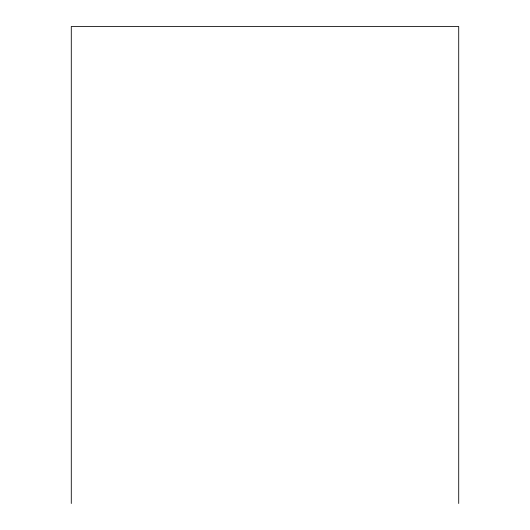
<?xml version="1.0" encoding="UTF-8"?>
<svg xmlns="http://www.w3.org/2000/svg" width="530" height="530" viewBox="0 0 530 530"><rect width="100%" height="100%" fill="white"/><g stroke="black" fill="none" stroke-linecap="round" stroke-linejoin="round"><path stroke-width="0.79" d="M458.715 503.5L458.715 26.5L71.285 26.5L71.285 503.5"/></g></svg>
